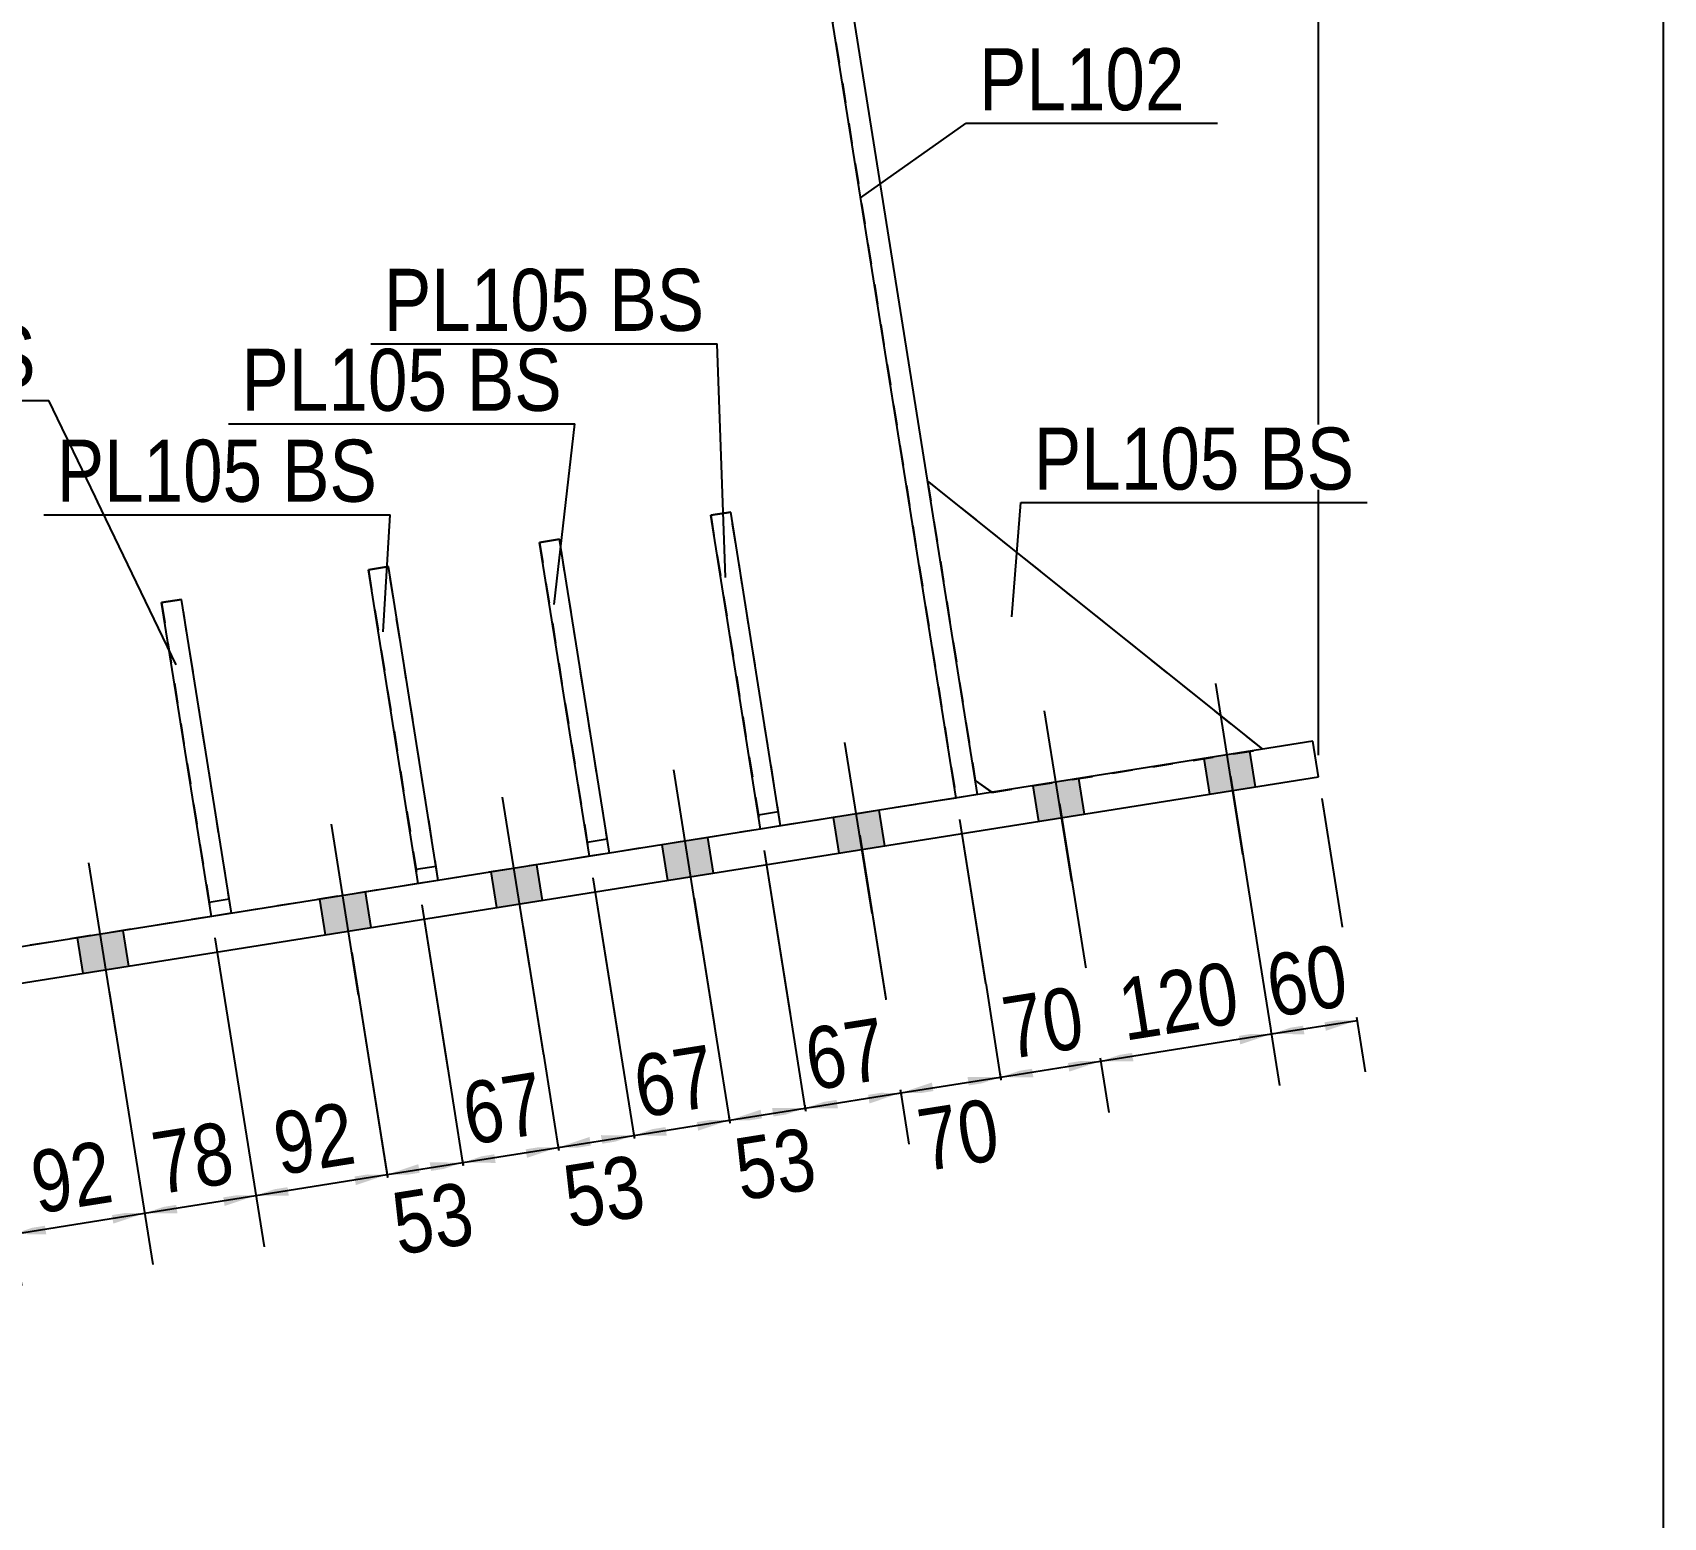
# Model space of a CAD drawing. Header units: millimetres. Extents: x -351 to 51, y -181 to 96.
# Drawn here: x -23.9 to 51.4, y -58 to 10.5 of the extents above; entities that cross this region are included whole.
import ezdxf

# ---------------------------------------------------------------- set-up
doc = ezdxf.new("R2010")
doc.units = ezdxf.units.MM
doc.linetypes.add('DXK_LINE_DOT1', pattern=[1.8814, 0.9407, -0.9407])
doc.styles.add('Arial Narrow', font='ARIALN.TTF', dxfattribs={"height": 0.2})

# ---------------------------------------------------------------- blocks, each defined once
blk = doc.blocks.new('Unknown-623466838-1210')
at = {"color": 5, "linetype": 'Continuous'}
blk.add_line((51.413, -180.926), (51.413, 96.074), dxfattribs=at)
blk = doc.blocks.new('Part-623466838-2399 - 1946')
at = {"color": 2, "linetype": 'Continuous'}
for p, q in [((-0.459, -13.025), (0.463, -12.879)), ((1.845, -27.51), (-0.459, -13.025)), ((2.766, -27.364), (0.463, -12.879))]:
    blk.add_line(p, q, dxfattribs=at)
at = {"color": 7, "linetype": 'DXK_LINE_DOT1'}
for p, q in [((1.74, -26.852), (2.662, -26.705)), ((2.766, -27.364), (1.845, -27.51))]:
    blk.add_line(p, q, dxfattribs=at)
blk = doc.blocks.new('Bolt-623466838-2542 - 1946')
at = {"linetype": 'Continuous'}
for points in [[(32.328, -22.663), (30.221, -22.998), (30.483, -24.644), (32.59, -24.309)], [(32.328, -22.663), (30.221, -22.998), (30.483, -24.644), (32.59, -24.309)], [(32.328, -22.663), (30.221, -22.998), (30.483, -24.644), (32.59, -24.309)], [(32.328, -22.663), (30.221, -22.998), (30.483, -24.644), (32.59, -24.309)], [(24.428, -23.919), (22.321, -24.254), (22.582, -25.9), (24.689, -25.565)], [(24.428, -23.919), (22.321, -24.254), (22.582, -25.9), (24.689, -25.565)], [(24.428, -23.919), (22.321, -24.254), (22.582, -25.9), (24.689, -25.565)], [(24.428, -23.919), (22.321, -24.254), (22.582, -25.9), (24.689, -25.565)], [(15.21, -25.385), (13.103, -25.72), (13.365, -27.366), (15.472, -27.031)], [(15.21, -25.385), (13.103, -25.72), (13.365, -27.366), (15.472, -27.031)], [(15.21, -25.385), (13.103, -25.72), (13.365, -27.366), (15.472, -27.031)], [(15.21, -25.385), (13.103, -25.72), (13.365, -27.366), (15.472, -27.031)], [(7.309, -26.641), (5.202, -26.976), (5.464, -28.622), (7.571, -28.287)], [(7.309, -26.641), (5.202, -26.976), (5.464, -28.622), (7.571, -28.287)], [(7.309, -26.641), (5.202, -26.976), (5.464, -28.622), (7.571, -28.287)], [(7.309, -26.641), (5.202, -26.976), (5.464, -28.622), (7.571, -28.287)], [(-0.592, -27.897), (-2.698, -28.233), (-2.437, -29.878), (-0.33, -29.543)], [(-0.592, -27.897), (-2.698, -28.233), (-2.437, -29.878), (-0.33, -29.543)], [(-0.592, -27.897), (-2.698, -28.233), (-2.437, -29.878), (-0.33, -29.543)], [(-0.592, -27.897), (-2.698, -28.233), (-2.437, -29.878), (-0.33, -29.543)], [(-8.492, -29.154), (-10.599, -29.489), (-10.337, -31.135), (-8.231, -30.8)], [(-8.492, -29.154), (-10.599, -29.489), (-10.337, -31.135), (-8.231, -30.8)], [(-8.492, -29.154), (-10.599, -29.489), (-10.337, -31.135), (-8.231, -30.8)], [(-8.492, -29.154), (-10.599, -29.489), (-10.337, -31.135), (-8.231, -30.8)], [(-19.685, -30.934), (-21.792, -31.269), (-21.53, -32.915), (-19.423, -32.58)], [(-19.685, -30.934), (-21.792, -31.269), (-21.53, -32.915), (-19.423, -32.58)], [(-19.685, -30.934), (-21.792, -31.269), (-21.53, -32.915), (-19.423, -32.58)], [(-19.685, -30.934), (-21.792, -31.269), (-21.53, -32.915), (-19.423, -32.58)], [(-30.878, -32.713), (-32.985, -33.048), (-32.723, -34.694), (-30.616, -34.359)], [(-30.878, -32.713), (-32.985, -33.048), (-32.723, -34.694), (-30.616, -34.359)], [(-30.878, -32.713), (-32.985, -33.048), (-32.723, -34.694), (-30.616, -34.359)], [(-30.878, -32.713), (-32.985, -33.048), (-32.723, -34.694), (-30.616, -34.359)], [(-38.778, -33.97), (-40.885, -34.305), (-40.624, -35.951), (-38.517, -35.616)], [(-38.778, -33.97), (-40.885, -34.305), (-40.624, -35.951), (-38.517, -35.616)], [(-38.778, -33.97), (-40.885, -34.305), (-40.624, -35.951), (-38.517, -35.616)], [(-38.778, -33.97), (-40.885, -34.305), (-40.624, -35.951), (-38.517, -35.616)], [(-46.679, -35.226), (-48.786, -35.561), (-48.524, -37.207), (-46.417, -36.872)], [(-46.679, -35.226), (-48.786, -35.561), (-48.524, -37.207), (-46.417, -36.872)], [(-46.679, -35.226), (-48.786, -35.561), (-48.524, -37.207), (-46.417, -36.872)], [(-46.679, -35.226), (-48.786, -35.561), (-48.524, -37.207), (-46.417, -36.872)], [(-54.58, -36.482), (-56.687, -36.817), (-56.425, -38.463), (-54.318, -38.128)], [(-54.58, -36.482), (-56.687, -36.817), (-56.425, -38.463), (-54.318, -38.128)], [(-54.58, -36.482), (-56.687, -36.817), (-56.425, -38.463), (-54.318, -38.128)], [(-54.58, -36.482), (-56.687, -36.817), (-56.425, -38.463), (-54.318, -38.128)], [(-63.797, -37.948), (-65.904, -38.283), (-65.643, -39.929), (-63.536, -39.594)], [(-63.797, -37.948), (-65.904, -38.283), (-65.643, -39.929), (-63.536, -39.594)], [(-63.797, -37.948), (-65.904, -38.283), (-65.643, -39.929), (-63.536, -39.594)], [(-63.797, -37.948), (-65.904, -38.283), (-65.643, -39.929), (-63.536, -39.594)], [(-71.698, -39.204), (-73.805, -39.539), (-73.543, -41.185), (-71.436, -40.85)], [(-71.698, -39.204), (-73.805, -39.539), (-73.543, -41.185), (-71.436, -40.85)], [(-71.698, -39.204), (-73.805, -39.539), (-73.543, -41.185), (-71.436, -40.85)], [(-71.698, -39.204), (-73.805, -39.539), (-73.543, -41.185), (-71.436, -40.85)]]:
    blk.add_hatch(color=3, dxfattribs=at).paths.add_polyline_path(points)
at = {"color": 3, "linetype": 'Continuous'}
for p, q in [((32.005, -27.423), (30.751, -19.538)), ((32.005, -27.423), (30.751, -19.538)), ((32.005, -27.423), (30.751, -19.538)), ((32.005, -27.423), (30.751, -19.538)), ((24.104, -28.679), (22.851, -20.795)), ((24.104, -28.679), (22.851, -20.795)), ((24.104, -28.679), (22.851, -20.795)), ((24.104, -28.679), (22.851, -20.795)), ((14.887, -30.145), (13.633, -22.26)), ((14.887, -30.145), (13.633, -22.26)), ((14.887, -30.145), (13.633, -22.26)), ((14.887, -30.145), (13.633, -22.26)), ((30.483, -24.644), (30.221, -22.998)), ((30.483, -24.644), (30.221, -22.998)), ((30.483, -24.644), (30.221, -22.998)), ((30.483, -24.644), (30.221, -22.998)), ((32.59, -24.309), (32.328, -22.663)), ((32.59, -24.309), (32.328, -22.663)), ((32.59, -24.309), (32.328, -22.663)), ((32.59, -24.309), (32.328, -22.663)), ((6.986, -31.401), (5.732, -23.517)), ((6.986, -31.401), (5.732, -23.517)), ((6.986, -31.401), (5.732, -23.517)), ((6.986, -31.401), (5.732, -23.517)), ((24.689, -25.565), (24.428, -23.919)), ((24.689, -25.565), (24.428, -23.919)), ((24.689, -25.565), (24.428, -23.919)), ((24.689, -25.565), (24.428, -23.919)), ((-0.915, -32.657), (-2.168, -24.773)), ((-0.915, -32.657), (-2.168, -24.773)), ((-0.915, -32.657), (-2.168, -24.773)), ((-0.915, -32.657), (-2.168, -24.773)), ((22.582, -25.9), (22.321, -24.254)), ((22.582, -25.9), (22.321, -24.254)), ((22.582, -25.9), (22.321, -24.254)), ((22.582, -25.9), (22.321, -24.254)), ((15.472, -27.031), (15.21, -25.385)), ((15.472, -27.031), (15.21, -25.385)), ((15.472, -27.031), (15.21, -25.385)), ((15.472, -27.031), (15.21, -25.385)), ((-8.815, -33.914), (-10.069, -26.029)), ((-8.815, -33.914), (-10.069, -26.029)), ((-8.815, -33.914), (-10.069, -26.029)), ((-8.815, -33.914), (-10.069, -26.029)), ((13.365, -27.366), (13.103, -25.72)), ((13.365, -27.366), (13.103, -25.72)), ((13.365, -27.366), (13.103, -25.72)), ((13.365, -27.366), (13.103, -25.72)), ((5.464, -28.622), (5.202, -26.976)), ((5.464, -28.622), (5.202, -26.976)), ((5.464, -28.622), (5.202, -26.976)), ((5.464, -28.622), (5.202, -26.976)), ((7.571, -28.287), (7.309, -26.641)), ((7.571, -28.287), (7.309, -26.641)), ((7.571, -28.287), (7.309, -26.641)), ((7.571, -28.287), (7.309, -26.641)), ((-20.008, -35.693), (-21.262, -27.809)), ((-20.008, -35.693), (-21.262, -27.809)), ((-20.008, -35.693), (-21.262, -27.809)), ((-20.008, -35.693), (-21.262, -27.809)), ((-2.437, -29.878), (-2.698, -28.233)), ((-2.437, -29.878), (-2.698, -28.233)), ((-2.437, -29.878), (-2.698, -28.233)), ((-2.437, -29.878), (-2.698, -28.233)), ((-0.33, -29.543), (-0.592, -27.897)), ((-0.33, -29.543), (-0.592, -27.897)), ((-0.33, -29.543), (-0.592, -27.897)), ((-0.33, -29.543), (-0.592, -27.897)), ((-8.231, -30.8), (-8.492, -29.154)), ((-8.231, -30.8), (-8.492, -29.154)), ((-8.231, -30.8), (-8.492, -29.154)), ((-8.231, -30.8), (-8.492, -29.154)), ((-31.201, -37.473), (-32.455, -29.589)), ((-31.201, -37.473), (-32.455, -29.589)), ((-31.201, -37.473), (-32.455, -29.589)), ((-31.201, -37.473), (-32.455, -29.589)), ((-10.337, -31.135), (-10.599, -29.489)), ((-10.337, -31.135), (-10.599, -29.489)), ((-10.337, -31.135), (-10.599, -29.489)), ((-10.337, -31.135), (-10.599, -29.489)), ((-39.102, -38.729), (-40.355, -30.845)), ((-39.102, -38.729), (-40.355, -30.845)), ((-39.102, -38.729), (-40.355, -30.845)), ((-39.102, -38.729), (-40.355, -30.845)), ((-21.53, -32.915), (-21.792, -31.269)), ((-21.53, -32.915), (-21.792, -31.269)), ((-21.53, -32.915), (-21.792, -31.269)), ((-21.53, -32.915), (-21.792, -31.269)), ((-19.423, -32.58), (-19.685, -30.934)), ((-19.423, -32.58), (-19.685, -30.934)), ((-19.423, -32.58), (-19.685, -30.934)), ((-19.423, -32.58), (-19.685, -30.934)), ((-47.002, -39.986), (-48.256, -32.102)), ((-47.002, -39.986), (-48.256, -32.102)), ((-47.002, -39.986), (-48.256, -32.102)), ((-47.002, -39.986), (-48.256, -32.102)), ((-32.723, -34.694), (-32.985, -33.048)), ((-32.723, -34.694), (-32.985, -33.048)), ((-32.723, -34.694), (-32.985, -33.048)), ((-32.723, -34.694), (-32.985, -33.048)), ((-30.616, -34.359), (-30.878, -32.713)), ((-30.616, -34.359), (-30.878, -32.713)), ((-30.616, -34.359), (-30.878, -32.713)), ((-30.616, -34.359), (-30.878, -32.713)), ((-54.903, -41.242), (-56.157, -33.358)), ((-54.903, -41.242), (-56.157, -33.358)), ((-54.903, -41.242), (-56.157, -33.358)), ((-54.903, -41.242), (-56.157, -33.358)), ((-40.624, -35.951), (-40.885, -34.305)), ((-40.624, -35.951), (-40.885, -34.305)), ((-40.624, -35.951), (-40.885, -34.305)), ((-40.624, -35.951), (-40.885, -34.305)), ((-38.517, -35.616), (-38.778, -33.97)), ((-38.517, -35.616), (-38.778, -33.97)), ((-38.517, -35.616), (-38.778, -33.97)), ((-38.517, -35.616), (-38.778, -33.97)), ((-64.121, -42.708), (-65.374, -34.824)), ((-64.121, -42.708), (-65.374, -34.824)), ((-64.121, -42.708), (-65.374, -34.824)), ((-64.121, -42.708), (-65.374, -34.824)), ((-46.417, -36.872), (-46.679, -35.226)), ((-46.417, -36.872), (-46.679, -35.226)), ((-46.417, -36.872), (-46.679, -35.226)), ((-46.417, -36.872), (-46.679, -35.226)), ((-72.021, -43.964), (-73.275, -36.08)), ((-72.021, -43.964), (-73.275, -36.08)), ((-72.021, -43.964), (-73.275, -36.08)), ((-72.021, -43.964), (-73.275, -36.08)), ((-48.524, -37.207), (-48.786, -35.561)), ((-48.524, -37.207), (-48.786, -35.561)), ((-48.524, -37.207), (-48.786, -35.561)), ((-48.524, -37.207), (-48.786, -35.561)), ((-56.425, -38.463), (-56.687, -36.817)), ((-56.425, -38.463), (-56.687, -36.817)), ((-56.425, -38.463), (-56.687, -36.817)), ((-56.425, -38.463), (-56.687, -36.817)), ((-54.318, -38.128), (-54.58, -36.482)), ((-54.318, -38.128), (-54.58, -36.482)), ((-54.318, -38.128), (-54.58, -36.482)), ((-54.318, -38.128), (-54.58, -36.482)), ((-65.643, -39.929), (-65.904, -38.283)), ((-65.643, -39.929), (-65.904, -38.283)), ((-65.643, -39.929), (-65.904, -38.283)), ((-65.643, -39.929), (-65.904, -38.283)), ((-63.536, -39.594), (-63.797, -37.948)), ((-63.536, -39.594), (-63.797, -37.948)), ((-63.536, -39.594), (-63.797, -37.948)), ((-63.536, -39.594), (-63.797, -37.948)), ((-73.543, -41.185), (-73.805, -39.539)), ((-73.543, -41.185), (-73.805, -39.539)), ((-73.543, -41.185), (-73.805, -39.539)), ((-73.543, -41.185), (-73.805, -39.539)), ((-71.436, -40.85), (-71.698, -39.204)), ((-71.436, -40.85), (-71.698, -39.204)), ((-71.436, -40.85), (-71.698, -39.204)), ((-71.436, -40.85), (-71.698, -39.204))]:
    blk.add_line(p, q, dxfattribs=at)
blk = doc.blocks.new('Part-623466838-2414 - 1946')
at = {"color": 7, "linetype": 'DXK_LINE_DOT1'}
for p, q in [((-7.438, -14.135), (-8.359, -14.282)), ((-8.359, -14.282), (-6.056, -28.766)), ((-5.134, -28.62), (-7.438, -14.135))]:
    blk.add_line(p, q, dxfattribs=at)
blk = doc.blocks.new('Part-623466838-2196 - 1946')
at = {"color": 7, "linetype": 'DXK_LINE_DOT1'}
for p, q in [((32.921, -22.569), (17.45, -10.178)), ((17.45, -10.178), (19.648, -24.004)), ((20.411, -24.558), (32.921, -22.569)), ((19.648, -24.004), (20.411, -24.558))]:
    blk.add_line(p, q, dxfattribs=at)
blk = doc.blocks.new('Part-623466838-2404 - 1946')
at = {"color": 7, "linetype": 'DXK_LINE_DOT1'}
for p, q in [((0.463, -12.879), (-0.459, -13.025)), ((-0.459, -13.025), (1.845, -27.51)), ((2.766, -27.364), (0.463, -12.879))]:
    blk.add_line(p, q, dxfattribs=at)
blk = doc.blocks.new('Part-623466838-2092 - 1946')
at = {"color": 2, "linetype": 'Continuous'}
for p, q in [((9.481, 39.933), (8.494, 39.776)), ((19.753, -24.662), (9.481, 39.933)), ((18.765, -24.82), (8.494, 39.776))]:
    blk.add_line(p, q, dxfattribs=at)
at = {"color": 7, "linetype": 'DXK_LINE_DOT1'}
blk.add_line((19.753, -24.662), (18.765, -24.82), dxfattribs=at)
blk = doc.blocks.new('Part-623466838-2394 - 1946')
at = {"color": 7, "linetype": 'DXK_LINE_DOT1'}
for p, q in [((8.364, -11.623), (7.442, -11.769)), ((7.442, -11.769), (9.745, -26.254)), ((10.667, -26.107), (8.364, -11.623))]:
    blk.add_line(p, q, dxfattribs=at)
blk = doc.blocks.new('Part-623466838-2174 - 1946')
at = {"color": 2, "linetype": 'Continuous'}
for p, q in [((35.225, -22.202), (-76.702, -40)), ((35.487, -23.848), (35.225, -22.202)), ((-76.44, -41.646), (35.487, -23.848)), ((-76.702, -40), (-76.44, -41.646))]:
    blk.add_line(p, q, dxfattribs=at)
blk = doc.blocks.new('Part-623466838-2409 - 1946')
at = {"color": 2, "linetype": 'Continuous'}
for p, q in [((-8.359, -14.282), (-7.438, -14.135)), ((-6.056, -28.766), (-8.359, -14.282)), ((-5.134, -28.62), (-7.438, -14.135))]:
    blk.add_line(p, q, dxfattribs=at)
at = {"color": 7, "linetype": 'DXK_LINE_DOT1'}
for p, q in [((-6.161, -28.108), (-5.239, -27.961)), ((-5.134, -28.62), (-6.056, -28.766))]:
    blk.add_line(p, q, dxfattribs=at)
blk = doc.blocks.new('Part-623466838-2372 - 1946')
at = {"color": 2, "linetype": 'Continuous'}
for p, q in [((7.442, -11.769), (8.364, -11.623)), ((9.745, -26.254), (7.442, -11.769)), ((10.667, -26.107), (8.364, -11.623))]:
    blk.add_line(p, q, dxfattribs=at)
at = {"color": 7, "linetype": 'DXK_LINE_DOT1'}
for p, q in [((9.641, -25.595), (10.562, -25.449)), ((10.667, -26.107), (9.745, -26.254))]:
    blk.add_line(p, q, dxfattribs=at)
blk = doc.blocks.new('Part-623466838-2419 - 1946')
at = {"color": 2, "linetype": 'Continuous'}
for p, q in [((-17.906, -15.8), (-16.984, -15.653)), ((-15.603, -30.284), (-17.906, -15.8)), ((-14.681, -30.138), (-16.984, -15.653))]:
    blk.add_line(p, q, dxfattribs=at)
at = {"color": 7, "linetype": 'DXK_LINE_DOT1'}
for p, q in [((-15.708, -29.626), (-14.786, -29.48)), ((-14.681, -30.138), (-15.603, -30.284))]:
    blk.add_line(p, q, dxfattribs=at)
blk = doc.blocks.new('Part-623466838-2424 - 1946')
at = {"color": 7, "linetype": 'DXK_LINE_DOT1'}
for p, q in [((-16.984, -15.653), (-17.906, -15.8)), ((-17.906, -15.8), (-15.603, -30.284)), ((-14.681, -30.138), (-16.984, -15.653))]:
    blk.add_line(p, q, dxfattribs=at)
blk = doc.blocks.new('Part-623466838-2486 - 1946')
at = {"color": 2, "linetype": 'Continuous'}
for p, q in [((32.921, -22.569), (17.45, -10.178)), ((19.648, -24.004), (20.411, -24.558))]:
    blk.add_line(p, q, dxfattribs=at)
blk = doc.blocks.new('Part-623466838-2540 - 1946')
at = {"color": 7, "linetype": 'DXK_LINE_DOT1'}
for p, q in [((8.494, 39.776), (18.765, -24.82)), ((18.765, -24.82), (10.667, -26.107)), ((9.745, -26.254), (2.766, -27.364)), ((1.845, -27.51), (-5.134, -28.62)), ((-6.056, -28.766), (-14.681, -30.138)), ((-15.603, -30.284), (-25.874, -31.918))]:
    blk.add_line(p, q, dxfattribs=at)
blk = doc.blocks.new('StraightDimension-623466838-2917 - 1946')
at = {"linetype": 'Continuous'}
for points in [[(6.783, -39.678), (8.304, -39.69), (6.862, -40.172)], [(5.413, -40.402), (3.893, -40.391), (5.335, -39.908)]]:
    blk.add_hatch(color=7, dxfattribs=at).paths.add_polyline_path(points)
at = {"color": 7, "linetype": 'Continuous'}
for p, q in [((2.002, -28.498), (4.27, -42.761)), ((6.675, -29.442), (8.681, -42.06)), ((3.893, -40.391), (8.304, -39.69))]:
    blk.add_line(p, q, dxfattribs=at)
at = {"color": 0}
blk.add_wipeout([(8.473, -39.511), (7.813, -35.363), (3.017, -36.126), (3.677, -40.273)], dxfattribs=at)
at = {"color": 3, "style": 'Arial Narrow'}
blk.add_text('67', height=2.8633, rotation=9.03554, dxfattribs=at).set_placement((4.175, -39.587))
blk = doc.blocks.new('StraightDimension-623466838-3139 - 1946')
at = {"color": 7, "linetype": 'Continuous'}
blk.add_line((35.487, -22.848), (35.487, 92.605), dxfattribs=at)
blk = doc.blocks.new('StraightDimension-623466838-2943 - 1946')
at = {"linetype": 'Continuous'}
for points in [[(-2.487, -41.659), (-4.008, -41.647), (-2.566, -41.165)], [(-1.117, -40.934), (0.403, -40.946), (-1.039, -41.428)]]:
    blk.add_hatch(color=7, dxfattribs=at).paths.add_polyline_path(points)
at = {"color": 7, "linetype": 'Continuous'}
for p, q in [((-5.899, -29.754), (-3.631, -44.017)), ((-1.226, -30.699), (0.78, -43.316)), ((-4.008, -41.647), (0.403, -40.946))]:
    blk.add_line(p, q, dxfattribs=at)
at = {"color": 0}
blk.add_wipeout([(0.572, -40.767), (-0.088, -36.619), (-4.883, -37.382), (-4.224, -41.53)], dxfattribs=at)
at = {"color": 3, "style": 'Arial Narrow'}
blk.add_text('67', height=2.8633, rotation=9.03554, dxfattribs=at).set_placement((-3.726, -40.843))
blk = doc.blocks.new('StraightDimension-623466838-2969 - 1946')
at = {"linetype": 'Continuous'}
for points in [[(-12.034, -43.177), (-13.555, -43.165), (-12.113, -42.683)], [(-9.018, -42.191), (-7.497, -42.202), (-8.94, -42.685)]]:
    blk.add_hatch(color=7, dxfattribs=at).paths.add_polyline_path(points)
at = {"color": 7, "linetype": 'Continuous'}
for p, q in [((-15.446, -31.272), (-13.178, -45.536)), ((-9.127, -31.955), (-7.121, -44.572)), ((-13.555, -43.165), (-7.497, -42.202))]:
    blk.add_line(p, q, dxfattribs=at)
at = {"color": 0}
blk.add_wipeout([(-8.152, -42.154), (-8.811, -38.006), (-13.607, -38.769), (-12.948, -42.917)], dxfattribs=at)
at = {"color": 3, "style": 'Arial Narrow'}
blk.add_text('92', height=2.8633, rotation=9.03554, dxfattribs=at).set_placement((-12.449, -42.23))
blk = doc.blocks.new('StraightDimension-623466838-2851 - 1946')
at = {"linetype": 'Continuous'}
for points in [[(34.844, -35.723), (33.323, -35.711), (34.765, -35.229)], [(35.753, -35.072), (37.273, -35.083), (35.831, -35.565)]]:
    blk.add_hatch(color=7, dxfattribs=at).paths.add_polyline_path(points)
at = {"color": 7, "linetype": 'Continuous'}
for p, q in [((31.432, -23.818), (33.7, -38.081)), ((35.644, -24.836), (37.65, -37.453)), ((33.323, -35.711), (37.273, -35.083))]:
    blk.add_line(p, q, dxfattribs=at)
at = {"color": 0}
blk.add_wipeout([(37.673, -34.868), (37.013, -30.72), (32.217, -31.482), (32.877, -35.63)], dxfattribs=at)
at = {"color": 3, "style": 'Arial Narrow'}
blk.add_text('60', height=2.8633, rotation=9.03554, dxfattribs=at).set_placement((33.375, -34.943))
blk = doc.blocks.new('StraightDimension-623466838-2864 - 1946')
at = {"linetype": 'Continuous'}
for points in [[(31.802, -35.7), (33.323, -35.711), (31.881, -36.194)], [(26.953, -36.977), (25.433, -36.966), (26.875, -36.483)]]:
    blk.add_hatch(color=7, dxfattribs=at).paths.add_polyline_path(points)
at = {"color": 7, "linetype": 'Continuous'}
for p, q in [((31.432, -23.818), (33.7, -38.081)), ((23.542, -25.073), (25.81, -39.336)), ((25.433, -36.966), (33.323, -35.711))]:
    blk.add_line(p, q, dxfattribs=at)
at = {"color": 0}
blk.add_wipeout([(32.655, -35.665), (31.995, -31.518), (25.394, -32.567), (26.054, -36.715)], dxfattribs=at)
at = {"color": 3, "style": 'Arial Narrow'}
blk.add_text('120', height=2.8633, rotation=9.03554, dxfattribs=at).set_placement((26.552, -36.028))
blk = doc.blocks.new('StraightDimension-623466838-2880 - 1946')
at = {"linetype": 'Continuous'}
for points in [[(22.334, -37.712), (20.814, -37.7), (22.256, -37.218)], [(23.912, -36.954), (25.433, -36.966), (23.991, -37.448)]]:
    blk.add_hatch(color=7, dxfattribs=at).paths.add_polyline_path(points)
at = {"color": 7, "linetype": 'Continuous'}
for p, q in [((23.542, -25.073), (25.81, -39.336)), ((18.922, -25.807), (21.19, -40.071)), ((20.814, -37.7), (25.433, -36.966))]:
    blk.add_line(p, q, dxfattribs=at)
at = {"color": 0}
blk.add_wipeout([(25.498, -36.804), (24.838, -32.656), (20.042, -33.418), (20.702, -37.566)], dxfattribs=at)
at = {"color": 3, "style": 'Arial Narrow'}
blk.add_text('70', height=2.8633, rotation=9.03554, dxfattribs=at).set_placement((21.2, -36.879))
blk = doc.blocks.new('StraightDimension-623466838-2886 - 1946')
at = {"linetype": 'Continuous'}
for points in [[(17.731, -38.444), (16.21, -38.432), (17.652, -37.95)], [(19.293, -37.689), (20.814, -37.7), (19.371, -38.183)]]:
    blk.add_hatch(color=7, dxfattribs=at).paths.add_polyline_path(points)
at = {"color": 7, "linetype": 'Continuous'}
for p, q in [((18.922, -25.807), (21.167, -39.922)), ((14.319, -26.539), (16.563, -40.654)), ((16.21, -38.432), (20.814, -37.7))]:
    blk.add_line(p, q, dxfattribs=at)
at = {"color": 0}
blk.add_wipeout([(21.593, -41.981), (20.933, -37.833), (16.137, -38.596), (16.797, -42.744)], dxfattribs=at)
at = {"color": 3, "style": 'Arial Narrow'}
blk.add_text('70', height=2.8633, rotation=9.03554, dxfattribs=at).set_placement((17.295, -42.057))
blk = doc.blocks.new('StraightDimension-623466838-2893 - 1946')
at = {"linetype": 'Continuous'}
for points in [[(13.314, -39.146), (11.794, -39.135), (13.236, -38.652)], [(14.689, -38.421), (16.21, -38.432), (14.768, -38.915)]]:
    blk.add_hatch(color=7, dxfattribs=at).paths.add_polyline_path(points)
at = {"color": 7, "linetype": 'Continuous'}
for p, q in [((14.319, -26.539), (16.587, -40.803)), ((9.902, -27.241), (12.17, -41.505)), ((11.794, -39.135), (16.21, -38.432))]:
    blk.add_line(p, q, dxfattribs=at)
at = {"color": 0}
blk.add_wipeout([(16.376, -38.254), (15.717, -34.106), (10.921, -34.869), (11.58, -39.017)], dxfattribs=at)
at = {"color": 3, "style": 'Arial Narrow'}
blk.add_text('67', height=2.8633, rotation=9.03554, dxfattribs=at).set_placement((12.079, -38.33))
blk = doc.blocks.new('StraightDimension-623466838-2904 - 1946')
at = {"linetype": 'Continuous'}
for points in [[(10.273, -39.123), (11.794, -39.135), (10.351, -39.617)], [(9.825, -39.701), (8.304, -39.69), (9.746, -39.207)]]:
    blk.add_hatch(color=7, dxfattribs=at).paths.add_polyline_path(points)
at = {"color": 7, "linetype": 'Continuous'}
for p, q in [((9.902, -27.241), (12.147, -41.357)), ((6.675, -29.442), (8.657, -41.912)), ((8.304, -39.69), (11.794, -39.135))]:
    blk.add_line(p, q, dxfattribs=at)
at = {"color": 0}
blk.add_wipeout([(13.13, -43.327), (12.47, -39.179), (7.674, -39.942), (8.334, -44.089)], dxfattribs=at)
at = {"color": 3, "style": 'Arial Narrow'}
blk.add_text('53', height=2.8633, rotation=9.03554, dxfattribs=at).set_placement((8.832, -43.403))
blk = doc.blocks.new('StraightDimension-623466838-2930 - 1946')
at = {"linetype": 'Continuous'}
for points in [[(1.924, -40.957), (0.403, -40.946), (1.845, -40.463)], [(2.372, -40.38), (3.893, -40.391), (2.451, -40.873)]]:
    blk.add_hatch(color=7, dxfattribs=at).paths.add_polyline_path(points)
at = {"color": 7, "linetype": 'Continuous'}
for p, q in [((2.002, -28.498), (4.246, -42.613)), ((-1.226, -30.699), (0.757, -43.168)), ((0.403, -40.946), (3.893, -40.391))]:
    blk.add_line(p, q, dxfattribs=at)
at = {"color": 0}
blk.add_wipeout([(5.229, -44.583), (4.57, -40.435), (-0.226, -41.198), (0.433, -45.346)], dxfattribs=at)
at = {"color": 3, "style": 'Arial Narrow'}
blk.add_text('53', height=2.8633, rotation=9.03554, dxfattribs=at).set_placement((0.931, -44.659))
blk = doc.blocks.new('StraightDimension-623466838-2956 - 1946')
at = {"linetype": 'Continuous'}
for points in [[(-5.977, -42.213), (-7.497, -42.202), (-6.055, -41.72)], [(-5.529, -41.636), (-4.008, -41.647), (-5.45, -42.13)]]:
    blk.add_hatch(color=7, dxfattribs=at).paths.add_polyline_path(points)
at = {"color": 7, "linetype": 'Continuous'}
for p, q in [((-5.899, -29.754), (-3.655, -43.869)), ((-9.127, -31.955), (-7.144, -44.424)), ((-7.497, -42.202), (-4.008, -41.647))]:
    blk.add_line(p, q, dxfattribs=at)
at = {"color": 0}
blk.add_wipeout([(-2.672, -45.839), (-3.331, -41.692), (-8.127, -42.454), (-7.468, -46.602)], dxfattribs=at)
at = {"color": 3, "style": 'Arial Narrow'}
blk.add_text('53', height=2.8633, rotation=9.03554, dxfattribs=at).set_placement((-6.969, -45.915))
blk = doc.blocks.new('StraightDimension-623466838-2982 - 1946')
at = {"linetype": 'Continuous'}
for points in [[(-17.17, -43.993), (-18.69, -43.982), (-17.248, -43.499)], [(-15.075, -43.154), (-13.555, -43.165), (-14.997, -43.648)]]:
    blk.add_hatch(color=7, dxfattribs=at).paths.add_polyline_path(points)
at = {"color": 7, "linetype": 'Continuous'}
for p, q in [((-15.446, -31.272), (-13.178, -45.536)), ((-20.32, -33.735), (-18.313, -46.352)), ((-18.69, -43.982), (-13.555, -43.165))]:
    blk.add_line(p, q, dxfattribs=at)
at = {"color": 0}
blk.add_wipeout([(-13.748, -43.044), (-14.408, -38.896), (-19.204, -39.659), (-18.544, -43.807)], dxfattribs=at)
at = {"color": 3, "style": 'Arial Narrow'}
blk.add_text('78', height=2.8633, rotation=9.03554, dxfattribs=at).set_placement((-18.046, -43.12))
blk = doc.blocks.new('StraightDimension-623466838-2996 - 1946')
at = {"linetype": 'Continuous'}
for points in [[(-20.211, -43.971), (-18.69, -43.982), (-20.132, -44.464)], [(-23.227, -44.956), (-24.747, -44.945), (-23.305, -44.463)]]:
    blk.add_hatch(color=7, dxfattribs=at).paths.add_polyline_path(points)
at = {"color": 7, "linetype": 'Continuous'}
for p, q in [((-26.639, -33.052), (-24.371, -47.315)), ((-20.32, -33.735), (-18.313, -46.352)), ((-24.747, -44.945), (-18.69, -43.982))]:
    blk.add_line(p, q, dxfattribs=at)
at = {"color": 0}
blk.add_wipeout([(-19.344, -43.934), (-20.004, -39.786), (-24.8, -40.549), (-24.14, -44.697)], dxfattribs=at)
at = {"color": 3, "style": 'Arial Narrow'}
blk.add_text('92', height=2.8633, rotation=9.03554, dxfattribs=at).set_placement((-23.642, -44.01))
blk = doc.blocks.new('Mark-623466838-2088 - 1946')
at = {"color": 7, "linetype": 'Continuous'}
for p, q in [((14.361, 2.877), (19.224, 6.322)), ((19.224, 6.322), (30.828, 6.322))]:
    blk.add_line(p, q, dxfattribs=at)
at = {"color": 0}
blk.add_wipeout([(29.328, 6.922), (29.328, 9.922), (19.824, 9.922), (19.824, 6.922)], dxfattribs=at)
blk.add_wipeout([(29.328, 6.922), (29.328, 9.922), (19.824, 9.922), (19.824, 6.922)], dxfattribs=at)
at = {"color": 3, "style": 'Arial Narrow'}
blk.add_text('PL102', height=2.8633, dxfattribs=at).set_placement((19.824, 6.922))
blk = doc.blocks.new('MarkSet-623466838-3431 - 1946')
at = {"color": 7, "linetype": 'Continuous'}
for p in [(-8.243, -3.859), (8.122, -14.639)]:
    blk.add_line(p, (7.744, -3.859), dxfattribs=at)
at = {"color": 0}
for points in [[(1.861, -3.259), (1.861, -0.259), (-7.643, -0.259), (-7.643, -3.259)], [(7.144, -3.259), (7.144, -0.259), (2.761, -0.259), (2.761, -3.259)]]:
    blk.add_wipeout(points, dxfattribs=at)
for points in [[(1.861, -3.259), (1.861, -0.259), (-7.643, -0.259), (-7.643, -3.259)], [(7.144, -3.259), (7.144, -0.259), (2.761, -0.259), (2.761, -3.259)]]:
    blk.add_wipeout(points, dxfattribs=at)
at = {"color": 3, "style": 'Arial Narrow'}
for s, p in [('PL105', (-7.643, -3.259)), ('BS', (2.761, -3.259))]:
    blk.add_text(s, height=2.8633, dxfattribs=at).set_placement(p)
blk = doc.blocks.new('MarkSet-623466838-3407 - 1946')
at = {"color": 7, "linetype": 'Continuous'}
for p, q in [((21.334, -16.462), (21.757, -11.186)), ((21.757, -11.186), (37.744, -11.186))]:
    blk.add_line(p, q, dxfattribs=at)
at = {"color": 0}
for points in [[(31.861, -10.586), (31.861, -7.586), (22.357, -7.586), (22.357, -10.586)], [(37.144, -10.586), (37.144, -7.586), (32.761, -7.586), (32.761, -10.586)]]:
    blk.add_wipeout(points, dxfattribs=at)
for points in [[(31.861, -10.586), (31.861, -7.586), (22.357, -7.586), (22.357, -10.586)], [(37.144, -10.586), (37.144, -7.586), (32.761, -7.586), (32.761, -10.586)]]:
    blk.add_wipeout(points, dxfattribs=at)
at = {"color": 3, "style": 'Arial Narrow'}
for s, p in [('PL105', (22.357, -10.586)), ('BS', (32.761, -10.586))]:
    blk.add_text(s, height=2.8633, dxfattribs=at).set_placement(p)
blk = doc.blocks.new('MarkSet-623466838-3437 - 1946')
at = {"color": 7, "linetype": 'Continuous'}
for p in [(-14.816, -7.549), (0.221, -15.895)]:
    blk.add_line(p, (1.17, -7.549), dxfattribs=at)
at = {"color": 0}
for points in [[(-4.713, -6.949), (-4.713, -3.949), (-14.216, -3.949), (-14.216, -6.949)], [(0.57, -6.949), (0.57, -3.949), (-3.813, -3.949), (-3.813, -6.949)]]:
    blk.add_wipeout(points, dxfattribs=at)
for points in [[(-4.713, -6.949), (-4.713, -3.949), (-14.216, -3.949), (-14.216, -6.949)], [(0.57, -6.949), (0.57, -3.949), (-3.813, -3.949), (-3.813, -6.949)]]:
    blk.add_wipeout(points, dxfattribs=at)
at = {"color": 3, "style": 'Arial Narrow'}
for s, p in [('PL105', (-14.216, -6.949)), ('BS', (-3.813, -6.949))]:
    blk.add_text(s, height=2.8633, dxfattribs=at).set_placement(p)
blk = doc.blocks.new('MarkSet-623466838-3443 - 1946')
at = {"color": 7, "linetype": 'Continuous'}
for p in [(-23.346, -11.745), (-7.68, -17.151)]:
    blk.add_line(p, (-7.359, -11.745), dxfattribs=at)
at = {"color": 0}
for points in [[(-13.242, -11.145), (-13.242, -8.145), (-22.746, -8.145), (-22.746, -11.145)], [(-7.959, -11.145), (-7.959, -8.145), (-12.342, -8.145), (-12.342, -11.145)]]:
    blk.add_wipeout(points, dxfattribs=at)
for points in [[(-13.242, -11.145), (-13.242, -8.145), (-22.746, -8.145), (-22.746, -11.145)], [(-7.959, -11.145), (-7.959, -8.145), (-12.342, -8.145), (-12.342, -11.145)]]:
    blk.add_wipeout(points, dxfattribs=at)
at = {"color": 3, "style": 'Arial Narrow'}
for s, p in [('PL105', (-22.746, -11.145)), ('BS', (-12.342, -11.145))]:
    blk.add_text(s, height=2.8633, dxfattribs=at).set_placement(p)
blk = doc.blocks.new('MarkSet-623466838-3449 - 1946')
at = {"color": 7, "linetype": 'Continuous'}
for p in [(-39.098, -6.465), (-17.226, -18.669)]:
    blk.add_line(p, (-23.111, -6.465), dxfattribs=at)
at = {"color": 0}
for points in [[(-28.994, -5.865), (-28.994, -2.865), (-38.498, -2.865), (-38.498, -5.865)], [(-23.711, -5.865), (-23.711, -2.865), (-28.094, -2.865), (-28.094, -5.865)]]:
    blk.add_wipeout(points, dxfattribs=at)
for points in [[(-28.994, -5.865), (-28.994, -2.865), (-38.498, -2.865), (-38.498, -5.865)], [(-23.711, -5.865), (-23.711, -2.865), (-28.094, -2.865), (-28.094, -5.865)]]:
    blk.add_wipeout(points, dxfattribs=at)
at = {"color": 3, "style": 'Arial Narrow'}
for s, p in [('PL105', (-38.498, -5.865)), ('BS', (-28.094, -5.865))]:
    blk.add_text(s, height=2.8633, dxfattribs=at).set_placement(p)

msp = doc.modelspace()

# ---------------------------------------------------------------- block references
for name in ['Unknown-623466838-1210', 'Part-623466838-2540 - 1946', 'Part-623466838-2092 - 1946', 'Part-623466838-2196 - 1946', 'Part-623466838-2486 - 1946', 'Part-623466838-2394 - 1946', 'Part-623466838-2372 - 1946', 'Part-623466838-2399 - 1946', 'Part-623466838-2404 - 1946', 'Part-623466838-2414 - 1946', 'Part-623466838-2409 - 1946', 'Part-623466838-2419 - 1946', 'Part-623466838-2424 - 1946', 'Bolt-623466838-2542 - 1946', 'Part-623466838-2174 - 1946']:
    msp.add_blockref(name, (0, 0))

# ---------------------------------------------------------------- next in the draw order: block references
for name in ['StraightDimension-623466838-3139 - 1946', 'StraightDimension-623466838-2851 - 1946', 'StraightDimension-623466838-2917 - 1946', 'StraightDimension-623466838-2943 - 1946', 'StraightDimension-623466838-2969 - 1946']:
    msp.add_blockref(name, (0, 0))

# ---------------------------------------------------------------- next in the draw order: block references
for name in ['Mark-623466838-2088 - 1946', 'MarkSet-623466838-3431 - 1946', 'MarkSet-623466838-3407 - 1946', 'StraightDimension-623466838-2864 - 1946', 'StraightDimension-623466838-2930 - 1946', 'StraightDimension-623466838-2956 - 1946', 'StraightDimension-623466838-2982 - 1946']:
    msp.add_blockref(name, (0, 0))

# ---------------------------------------------------------------- next in the draw order: block references
for name in ['MarkSet-623466838-3437 - 1946', 'StraightDimension-623466838-2880 - 1946', 'StraightDimension-623466838-2996 - 1946']:
    msp.add_blockref(name, (0, 0))

# ---------------------------------------------------------------- next in the draw order: block references
for name in ['MarkSet-623466838-3443 - 1946', 'StraightDimension-623466838-2886 - 1946']:
    msp.add_blockref(name, (0, 0))

# ---------------------------------------------------------------- next in the draw order: block references
for name in ['MarkSet-623466838-3449 - 1946', 'StraightDimension-623466838-2893 - 1946']:
    msp.add_blockref(name, (0, 0))

# ---------------------------------------------------------------- next in the draw order: block references
msp.add_blockref('StraightDimension-623466838-2904 - 1946', (0, 0))

doc.saveas('drawing.dxf')
